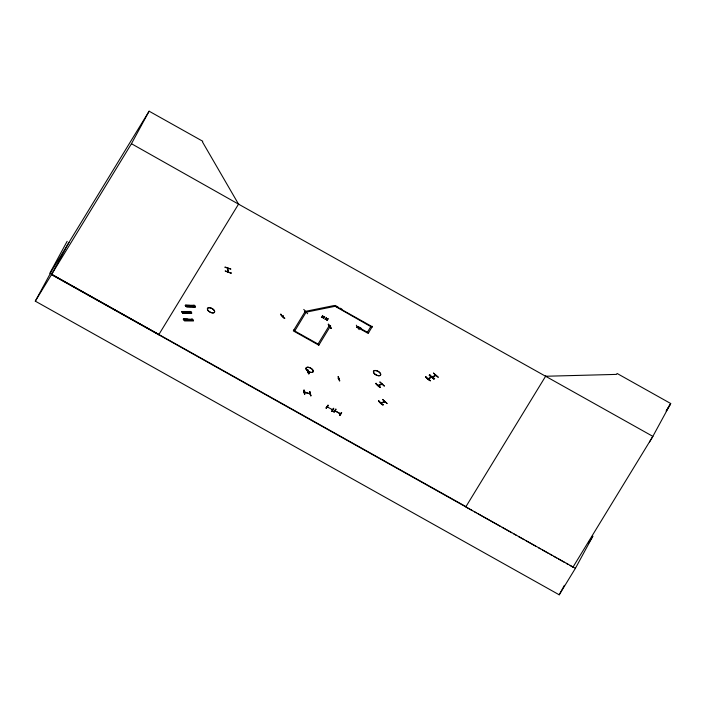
<?xml version="1.0" encoding="UTF-8"?>
<svg xmlns="http://www.w3.org/2000/svg" width="706" height="706" viewBox="0 0 706 706"><rect width="100%" height="100%" fill="white"/><g stroke="black" fill="none" stroke-linecap="round" stroke-linejoin="round"><path stroke-width="1.06" d="M330.284 326.251L330.699 326.11M357.183 327.266L357.571 327.655L357.086 327.125M309.872 391.918L310.711 395.554M309.916 391.662L310.869 395.854M338.218 376.819L339.736 380.913L338.289 376.58M331.917 411.28L333.709 408.218M339.957 415.446L341.695 412.639L339.815 415.084M359.16 329.64L356.327 325.192M231.118 272.754L230.994 273.178M230.994 273.037L225.135 270.972L230.986 273.213M228.17 268.43L227.711 268.306L227.888 271.863M227.914 271.872L228.109 271.219M307.639 313.755L303.765 309.413M379.881 382.14L384.417 386.138L379.969 381.928M382.626 399.614L387.162 403.585L382.714 399.402M429.292 375.204L434.111 379.069L429.38 375.001M433.969 379.104L429.239 375.265M433.51 373.121L438.108 377.207M228.179 271.969L227.782 268.695M428.048 378.681L431.498 377.145M431.392 377.463L431.287 376.986M431.631 377.313L428.26 378.857M432.125 376.854L435.523 375.583L435.417 375.107M381.09 403.029L384.796 401.758L380.852 402.808M381.072 403.002L381.425 402.394M384.849 401.767L384.293 401.732M67.141 241.302L49.808 273.222L158.885 334.512M588.416 543.435L592.881 536.128L575.408 568.312L559.223 594.805L35.3 301.153L52.773 268.968L68.959 242.476M35.3 301.153L51.485 274.66L69.285 241.867L149.116 111.195L202.746 141.253L202.419 141.853L238.531 204.14L652.856 436.37L670.7 403.514L617.07 373.456L616.559 374.392L545.606 376.254M465.969 506.626L51.635 274.387L131.457 143.715L149.116 111.195M224.949 267.3L230.915 269.074L225.09 267.027M284.818 318.177C284.333 319.253 279.797 314.452 280.864 314.055M283.282 315.891L282.991 316.217M282.762 316.456L283.424 316.032M306.378 311.761L294.702 331.035L293.837 330.02M318.874 345.049L317.788 344.44L329.225 325.713L330.311 326.322L318.794 345.172L293.325 330.902L305.274 311.293M305.53 311.673L305.371 311.575M323.18 316.694L321.812 317.471L321.512 316.95M321.362 317.223L322.73 316.985L322.386 315.45M324.716 316.756L323.039 316.959L322.81 315.688M323.807 318.238L323.33 316.985M323.657 318.503L323.374 318M326.807 318.724L325.44 319.5L325.131 318.98M324.989 319.253L326.349 319.015L326.013 317.479M328.334 318.785L326.657 318.988L326.437 317.718M327.425 320.268L326.949 319.015M327.284 320.533L327.002 320.03M372.45 326.296L371.903 327.249L333.903 305.583L305.389 311.364L306.157 312.167L334.679 306.386L335.226 305.433M330.602 325.96L329.94 326.251M307.807 369.591C306.386 369.538 308.54 374.533 309.078 373.58M331.388 328.175C326.516 323.78 328.096 321.954 330.982 328.396M309.096 371.594L309.14 371.735M304.127 389.986C302.803 389.844 304.268 394.83 304.895 393.842M304.957 392.421L305.177 391.971M309.678 393.268L310.172 393.93M338.792 378.937L338.306 378.292M326.26 408.077L328.069 405.094L325.951 407.997L326.41 407.9M327.955 406.727L327.099 406.841M368.682 332.464L368.47 332.861L357.298 326.604L356.971 327.152L368.135 333.409L372.23 326.701L335.006 305.839M332.676 409.948L332.297 409.162M331.846 411.298L333.638 408.447L332.155 411.474L331.988 411.033M334.212 411.889L333.761 411.977L335.968 409.101M340.107 413.178L339.921 413.637M380.481 387.206C380.057 388.291 375.062 383.658 376.104 383.19M382.087 384.276L381.69 383.94M378.848 400.673C377.789 401.158 382.802 405.756 383.226 404.679M430.563 380.481C430.183 381.575 424.888 377.101 425.886 376.589M430.016 374.709L429.672 375.062L434.693 378.601M433.528 373.13L438.241 377.172M432.699 376.342L432.646 376.854M559.223 594.805L564.359 585.345M308.275 371.788L308.91 371.93L308.39 371.788M338.121 378.628L338.756 378.778M666.791 410.177L670.188 404.45M649.467 442.097L652.856 436.37L573.034 567.05M158.7 334.812L238.716 203.831M238.602 204.184L131.457 143.715M367.385 332.252L370.809 326.64M326.26 408.165L327.981 405.359M327.637 407.15L327.275 406.771M332.058 409.595L332.738 409.842L327.196 406.894M545.791 375.945L465.775 506.926L472.473 510.694M666.102 411.033L670.7 403.514M339.736 415.313L341.483 412.525M425.55 376.933L430.263 380.799M425.736 376.827L430.422 380.746M375.742 383.526L380.34 387.417M375.945 383.429L380.331 387.47M378.495 400.999L382.881 404.988M378.69 400.902L383.084 404.891M305.654 311.858L305.23 311.902M304.348 392.121L310.013 393.719M280.706 314.294L284.668 318.45M435.761 375.442L432.407 377.004M308.619 373.765L307.348 369.785M304.745 394.036L303.977 390.18L304.745 394.116M382.034 384.32L378.284 385.538M356.909 327.434L357.483 327.487M381.893 384.143L378.063 385.397M334.971 410.715L340.548 413.857M340.486 413.954L334.918 410.83M323.18 317.259L324.566 317.02M326.807 319.288L328.193 319.05M308.946 372.088L308.345 371.947M185.29 305.31L186.437 306.933L195.483 306.925L194.468 305.292L185.29 305.31L194.679 305.804L185.599 305.619M195.262 306.651L186.084 306.457L195.447 306.766M194.335 305.345L194.662 305.795M185.413 305.504L194.671 305.566M195.138 306.475L186.084 306.439M195.324 306.713L186.234 306.422M182.625 313.102L191.697 313.129L190.682 311.496L181.495 311.514L182.642 312.899M181.521 311.558L190.894 311.999L181.645 311.496M191.538 312.917L182.298 312.643L191.485 312.626L191.67 313.129M181.627 311.708L190.885 311.77M192.438 319.068L193.453 320.709L184.398 320.709L183.26 319.086L192.456 319.306M183.383 319.28L192.65 319.58L183.578 319.553L183.401 319.068M184.204 320.197L193.25 320.197L193.426 320.7M308.875 373.792L307.657 369.785L308.937 373.845M182.492 312.917L191.661 312.97M184.381 320.683L193.453 320.709M310.049 393.913L304.401 392.28M304.966 392.457L304.498 392.307M309.766 391.927L310.861 395.881M336.18 305.972L338.095 307.039M340.001 308.107L341.907 309.175M358.454 326.719L361.243 328.29M305.054 311.77L306.139 312.308M293.652 330.355L319.121 344.634M474.388 511.771L476.303 512.847M478.218 513.924L500.227 526.288M502.142 527.364L511.718 532.739M513.633 533.815L516.501 535.43M518.416 536.507L524.161 539.728M526.076 540.805L535.642 546.179M538.51 547.794L540.425 548.871M542.34 549.948L548.085 553.177M550 554.245L551.915 555.322M553.831 556.399L556.699 558.014M558.614 559.09L564.359 562.311M566.265 563.388L568.18 564.465M570.095 565.541L572.972 567.156M51.485 274.66L575.408 568.312M193.55 305.292L194.556 306.695M189.614 305.292L190.62 306.695M188.696 305.292L189.702 306.695M187.884 305.292L188.881 306.695M186.966 305.292L187.964 306.695M186.349 305.292L187.355 306.695M189.764 311.496L190.761 312.899M191.52 319.068L192.526 320.471M185.828 311.496L186.825 312.899M184.91 311.496L185.907 312.899M184.089 311.496L185.096 312.899M183.172 311.496L184.178 312.899M182.563 311.496L183.569 312.899M187.584 319.068L188.59 320.471M186.666 319.068L187.672 320.471M185.854 319.068L186.852 320.471M184.937 319.068L185.934 320.471M184.319 319.068L185.325 320.471M328.299 324.195L330.999 328.396M326.499 319.315L326.86 320.295M322.871 317.285L323.233 318.265M338.148 376.854L339.418 380.843M185.607 305.645L185.431 305.292M335.756 409.295L334.009 412.083L335.791 409.295M374.365 373.73A3.998 2.047 28.5 0 0 380.516 375.142A3.998 2.047 28.5 0 0 376.219 370.694A3.998 2.047 28.5 0 0 374.365 373.73M374.427 373.598A3.998 2.056 28.5 0 0 380.596 375.018A3.998 2.056 28.5 0 0 376.289 370.562A3.998 2.056 28.5 0 0 374.427 373.598M306.933 370.394A3.998 2.047 28.5 0 0 313.085 371.806A3.998 2.047 28.5 0 0 308.787 367.358A3.998 2.047 28.5 0 0 306.933 370.394A3.998 2.047 28.5 0 0 313.076 371.824A3.998 2.047 28.5 0 0 308.778 367.376A3.998 2.047 28.5 0 0 306.925 370.412M208.323 310.896A3.989 2.047 28.5 0 0 214.456 312.308A3.989 2.047 28.5 0 0 210.167 307.869A3.989 2.047 28.5 0 0 208.323 310.896M208.367 310.79A3.998 2.056 28.5 0 0 214.536 312.202A3.998 2.056 28.5 0 0 210.229 307.754A3.998 2.056 28.5 0 0 208.367 310.79"/></g></svg>
